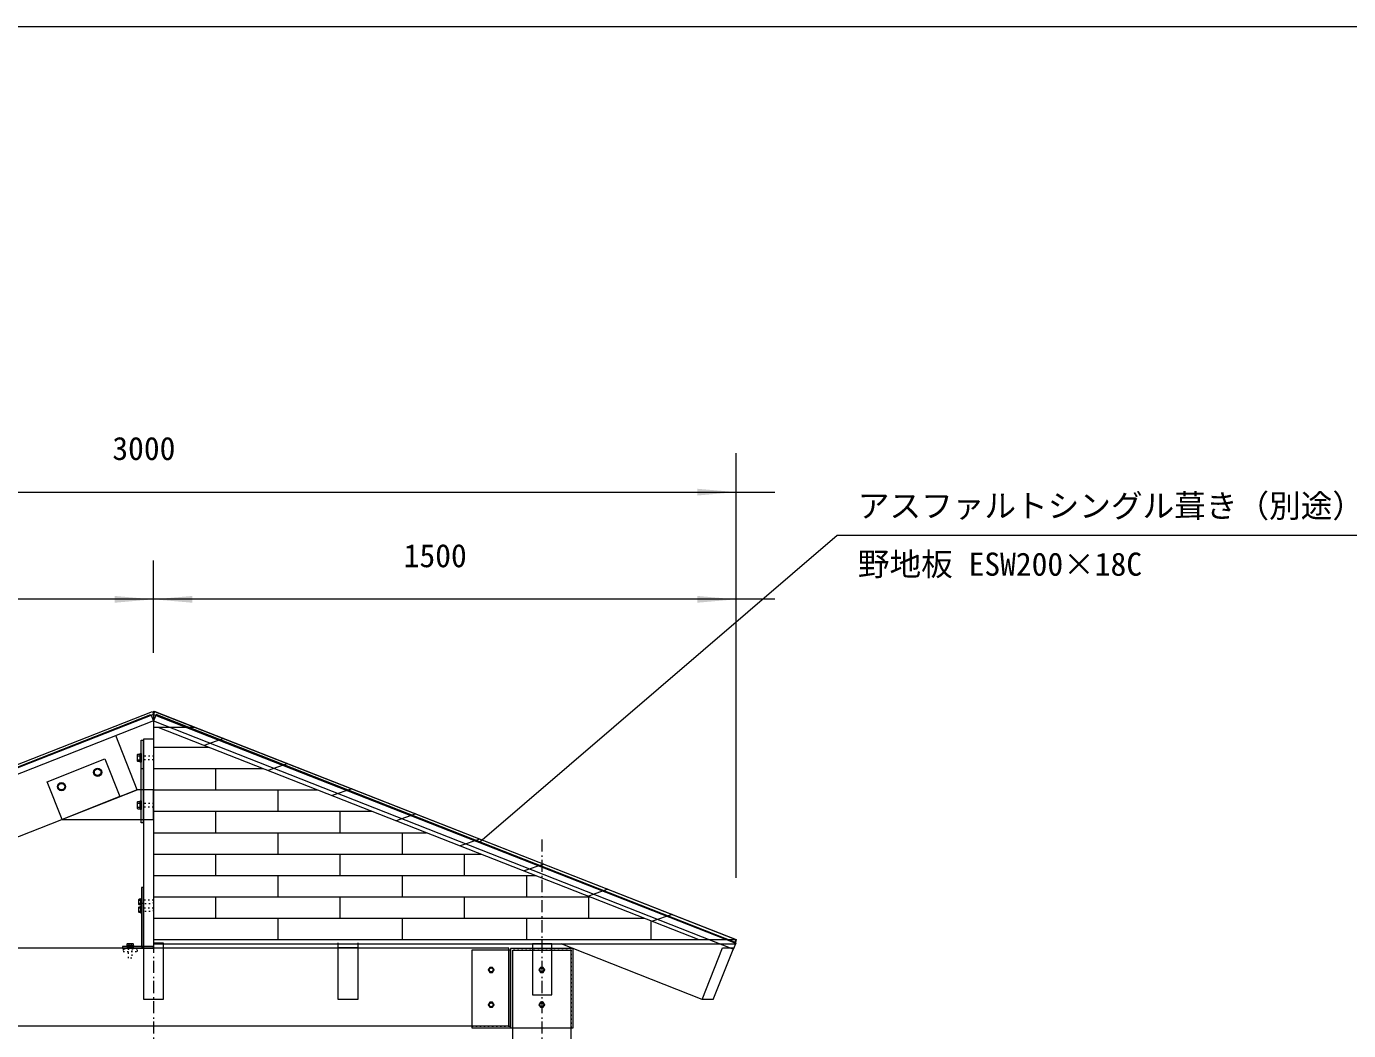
# Model space of a CAD drawing. Units: millimetres, scale not verified. Extents: x -9750 to 9750, y -6875 to 6875.
# Drawn here: x -4528 to -1124, y 4288 to 6875 of the extents above; entities that cross this region are included whole.
import ezdxf
from ezdxf.enums import TextEntityAlignment as Align

# ---------------------------------------------------------------- set-up
doc = ezdxf.new("R2010")
doc.units = ezdxf.units.MM
doc.header["$LTSCALE"] = 50
doc.linetypes.add('USER5', pattern=[0.208282, 0.069427, -0.138855])
doc.linetypes.add('USER6', pattern=[1.041641, 0.625, -0.208282, 0.069427, -0.138931])
doc.layers.add('0-1_IMPORTED', color=30, linetype='Continuous', lineweight=18)
doc.styles.add('ＭＳ ゴシック', font='')
doc.styles.get('ＭＳ ゴシック').set_extended_font_data('MS Gothic')

msp = doc.modelspace()

# ---------------------------------------------------------------- linework, layer by layer
at = {"layer": '0-1_IMPORTED', "color": 1}
for p, q in [((-2701, 4681.03), (-2701, 5775)), ((-5701.43, 5675), (-2701, 5675)), ((-2701, 5675), (-2601, 5675)), ((-4201, 5260.94), (-4201, 5498.79)), ((-4201, 5260.94), (-4201, 5498.79)), ((-2701, 4681.03), (-2701, 5498.79)), ((-4201, 5398.79), (-5201, 5398.79)), ((-4201, 5398.79), (-4301, 5398.79)), ((-2701, 5398.79), (-4201, 5398.79)), ((-4101, 5398.79), (-4201, 5398.79)), ((-2601, 5398.79), (-2701, 5398.79))]:
    msp.add_line(p, q, dxfattribs=at)
at = {"layer": '0-1_IMPORTED'}
for p, q in [((-4201, 5110.94), (-2701, 4522.39)), ((-4201, 5110.94), (-4201, 4510.94)), ((-4243.24, 4907.94), (-4298.23, 5047.5)), ((-4201, 5069.07), (-4094.29, 5069.07)), ((-4189.78, 5069.07), (-2796.49, 4522.39)), ((-4020.36, 5040.06), (-4070.8, 5022.38)), ((-4201, 5017.63), (-4058.69, 5017.63)), ((-4242, 4995.29), (-4235, 4995.29)), ((-4242, 4985.54), (-4235, 4985.54)), ((-3855.44, 4975.35), (-3905.88, 4957.68)), ((-4233, 4962.5), (-4228, 4962.5)), ((-4201, 4962.6), (-3918.44, 4962.6)), ((-4040.94, 4962.6), (-4040.94, 4907.58)), ((-5613.92, 4367.94), (-4243.24, 4907.94)), ((-4201, 4907.58), (-3778.2, 4907.58)), ((-3880.88, 4907.58), (-3880.88, 4852.55)), ((-3690.52, 4910.64), (-3740.96, 4892.97)), ((-4242, 4873.21), (-4235, 4873.21)), ((-4242, 4863.46), (-4235, 4863.46)), ((-4201, 4852.55), (-3637.95, 4852.55)), ((-4040.94, 4852.55), (-4040.94, 4797.53)), ((-3720.82, 4852.55), (-3720.82, 4797.53)), ((-3525.6, 4845.94), (-3576.04, 4828.26)), ((-4201, 4797.53), (-3497.71, 4797.53)), ((-3880.88, 4797.53), (-3880.88, 4742.5)), ((-3560.76, 4797.53), (-3560.76, 4742.5)), ((-3360.68, 4781.23), (-3411.12, 4763.55)), ((-4201, 4742.5), (-3357.47, 4742.5)), ((-4040.94, 4742.5), (-4040.94, 4687.47)), ((-3720.82, 4742.5), (-3720.82, 4687.47)), ((-3400.7, 4742.5), (-3400.7, 4687.47)), ((-3195.76, 4716.52), (-3246.2, 4698.84)), ((-4201, 4687.47), (-3217.22, 4687.47)), ((-3880.88, 4687.47), (-3880.88, 4632.45)), ((-3560.76, 4687.47), (-3560.76, 4632.45)), ((-3240.63, 4687.47), (-3240.63, 4632.45)), ((-4201, 4632.45), (-3076.98, 4632.45)), ((-4040.94, 4632.45), (-4040.94, 4577.42)), ((-3720.82, 4632.45), (-3720.82, 4577.42)), ((-3400.7, 4632.45), (-3400.7, 4577.42)), ((-3030.84, 4651.81), (-3081.28, 4634.14)), ((-3080.57, 4632.45), (-3080.57, 4577.42)), ((-4233.5, 4622.98), (-4238.31, 4622.98)), ((-4238.31, 4615.47), (-4233.5, 4615.47)), ((-4233.5, 4602.98), (-4238.31, 4602.98)), ((-4231.5, 4616.15), (-4227, 4616.15)), ((-4238.31, 4595.47), (-4233.5, 4595.47)), ((-4201, 4577.42), (-2936.74, 4577.42)), ((-3880.88, 4577.42), (-3880.88, 4522.39)), ((-3560.76, 4577.42), (-3560.76, 4522.39)), ((-3240.63, 4577.42), (-3240.63, 4522.39)), ((-2920.51, 4571.06), (-2920.51, 4522.39)), ((-2865.92, 4587.1), (-2916.36, 4569.43)), ((-4264.75, 4511.31), (-4264.75, 4506.5)), ((-4257.25, 4506.5), (-4257.25, 4511.31)), ((-4226, 4501.12), (-4176, 4501.12)), ((-4201, 4522.39), (-2701, 4522.39)), ((-4201, 4510.94), (-2703.63, 4510.94)), ((-3675.15, 4501.12), (-3725.15, 4501.12)), ((-2788.08, 4367.94), (-3151.04, 4510.94)), ((-2788.08, 4367.94), (-2735.54, 4501.11)), ((-2759.55, 4367.94), (-2707.01, 4501.11)), ((-2735.55, 4501.12), (-2707.02, 4501.12)), ((-2701, 4522.39), (-2703.63, 4510.94)), ((-2759.55, 4367.94), (-2788.08, 4367.94))]:
    msp.add_line(p, q, dxfattribs=at)
at = {"layer": '0-1_IMPORTED', "color": 1, "linetype": 'USER6'}
for p, q in [((-4201, 4780), (-4201, -4220)), ((-3201, 4780), (-3201, -4220))]:
    msp.add_line(p, q, dxfattribs=at)
at = {"layer": '0-1_IMPORTED', "linetype": 'USER5'}
msp.add_line((-3381.5, 4298.99), (-3281.5, 4298.99), dxfattribs=at)
at = {"layer": '0-1_IMPORTED'}
for points in [[(-9750, 6875), (9750, 6875), (9750, -6875), (-9750, -6875)], [(-5701, 4521.19), (-4203.93, 5109.79), (-4201, 5102.38), (-5698.07, 4513.79)], [(-2701, 4521.19), (-4198.07, 5109.79), (-4201, 5102.38), (-2703.93, 4513.79)], [(-5701, 4514.09), (-4207.58, 5102.45), (-4201, 5085.8), (-5694.42, 4497.45)], [(-2701, 4514.09), (-4194.42, 5102.45), (-4201, 5085.8), (-2707.58, 4497.45)], [(-4201, 4513.79), (-4176, 4513.79), (-4176, 4367.94), (-4201, 4367.94), (-4226, 4367.94), (-4226, 5039.67), (-4201, 5039.67)], [(-4233, 4822.94), (-4233, 5035.81), (-4228, 5035.81), (-4228, 4822.94)], [(-4474.81, 4928.11), (-4326.25, 4987.53), (-4287.44, 4890.51), (-4436, 4831.08)], [(-4242, 4998.92), (-4241.25, 5000.22), (-4235, 5000.22), (-4235, 4980.62), (-4241.25, 4980.62), (-4242, 4981.92)], [(-4235, 5001.42), (-4233, 5001.42), (-4233, 4979.42), (-4235, 4979.42)], [(-4353.32, 4958.06), (-4344.82, 4962.98), (-4336.32, 4958.06), (-4336.32, 4948.3), (-4344.82, 4943.38), (-4353.32, 4948.3)], [(-4446.17, 4920.92), (-4437.67, 4925.84), (-4429.17, 4920.92), (-4429.17, 4911.16), (-4437.67, 4906.24), (-4446.17, 4911.16)], [(-4243.24, 4907.94), (-4436.32, 4831.88), (-4201, 4831.88), (-4201, 4907.94)], [(-4242, 4876.83), (-4241.25, 4878.13), (-4235, 4878.13), (-4235, 4858.53), (-4241.25, 4858.53), (-4242, 4859.83)], [(-4235, 4879.33), (-4233, 4879.33), (-4233, 4857.33), (-4235, 4857.33)], [(-4227, 4504.5), (-4227, 4656.15), (-4231.5, 4656.15), (-4231.5, 4504.5)], [(-4233.5, 4611.72), (-4238.31, 4611.72), (-4238.89, 4612.72), (-4238.89, 4625.72), (-4238.31, 4626.73), (-4233.5, 4626.73)], [(-4233.5, 4591.72), (-4238.31, 4591.72), (-4238.89, 4592.72), (-4238.89, 4605.72), (-4238.31, 4606.73), (-4233.5, 4606.73)], [(-4233.5, 4628.22), (-4231.5, 4628.22), (-4231.5, 4610.22), (-4233.5, 4610.22)], [(-4233.5, 4608.22), (-4231.5, 4608.22), (-4231.5, 4590.22), (-4233.5, 4590.22)], [(-3286, 4500), (-5116, 4500), (-5116, 4300), (-3286, 4300)], [(-4281, 4500), (-4201, 4500), (-4201, 4504.5), (-4281, 4504.5)], [(-4252, 4506.5), (-4270, 4506.5), (-4270, 4504.5), (-4252, 4504.5)], [(-4268.51, 4506.5), (-4268.51, 4511.31), (-4267.5, 4511.89), (-4254.5, 4511.89), (-4253.49, 4511.31), (-4253.49, 4506.5)], [(-3281.5, 4494.49), (-3381.5, 4494.49), (-3381.5, 4294.49), (-3281.5, 4294.49)], [(-3120.5, 4498.99), (-3281.5, 4498.99), (-3281.5, 4294.49), (-3120.5, 4294.49)], [(-3276, 4494.49), (-3126, 4494.49), (-3126, 1200), (-3276, 1200)], [(-3225.15, 4379.67), (-3175.15, 4379.67), (-3175.15, 4510.94), (-3225.15, 4510.94)], [(-3323.99, 4443.99), (-3327.75, 4450.49), (-3335.25, 4450.49), (-3339.01, 4443.99), (-3335.25, 4437.49), (-3327.75, 4437.49)], [(-3193.49, 4443.99), (-3197.25, 4450.49), (-3204.75, 4450.49), (-3208.51, 4443.99), (-3204.75, 4437.49), (-3197.25, 4437.49)], [(-3323.99, 4353.99), (-3327.75, 4360.49), (-3335.25, 4360.49), (-3339.01, 4353.99), (-3335.25, 4347.49), (-3327.75, 4347.49)], [(-3193.49, 4353.99), (-3197.25, 4360.49), (-3204.75, 4360.49), (-3208.51, 4353.99), (-3204.75, 4347.49), (-3197.25, 4347.49)]]:
    msp.add_lwpolyline(points, close=True, dxfattribs=at)
at = {"layer": '0-1_IMPORTED', "color": 1}
msp.add_lwpolyline([(-3361, 4774.24), (-2441, 5563.79), (-710, 5563.79)], dxfattribs=at)
at = {"layer": '0-1_IMPORTED', "linetype": 'USER5'}
for points in [[(-4235, 4995.42), (-4201, 4995.42), (-4201, 4985.42), (-4235, 4985.42)], [(-4235, 4873.33), (-4201, 4873.33), (-4201, 4863.33), (-4235, 4863.33)], [(-4233.5, 4623.22), (-4233.5, 4615.22), (-4201, 4615.22), (-4201, 4623.22)], [(-4233.5, 4603.22), (-4233.5, 4595.22), (-4201, 4595.22), (-4201, 4603.22)], [(-4242.5, 4497), (-4279.5, 4497), (-4279.5, 4491), (-4242.5, 4491)], [(-4265, 4504.5), (-4257, 4504.5), (-4257, 4474.5), (-4265, 4474.5)]]:
    msp.add_lwpolyline(points, close=True, dxfattribs=at)
at = {"layer": '0-1_IMPORTED'}
msp.add_lwpolyline([(-3675.15, 4513.79), (-3675.15, 4367.94), (-3725.15, 4367.94), (-3725.15, 4513.79)], dxfattribs=at)
at = {"layer": '0-1_IMPORTED', "linetype": 'USER5'}
msp.add_lwpolyline([(-3125, 4294.49), (-3125, 4494.49), (-3277, 4494.49), (-3277, 4294.49)], dxfattribs=at)
at = {"layer": '0-1_IMPORTED'}
for centre, radius in [((-4344.82, 4953.18), 10.5), ((-4344.82, 4953.18), 8.5), ((-4437.67, 4916.04), 10.5), ((-4437.67, 4916.04), 8.5), ((-3331.5, 4443.99), 6.5), ((-3331.5, 4443.99), 5), ((-3201, 4443.99), 6.5), ((-3201, 4443.99), 5), ((-3331.5, 4353.99), 6.5), ((-3331.5, 4353.99), 5), ((-3201, 4353.99), 6.5), ((-3201, 4353.99), 5)]:
    msp.add_circle(centre, radius, dxfattribs=at)
at = {"layer": '0-1_IMPORTED', "color": 1}
for points in [[(-2701, 5675), (-2800.99, 5666.25), (-2800.99, 5683.75)], [(-4201, 5398.79), (-4300.99, 5390.04), (-4300.99, 5407.54)], [(-4201, 5398.79), (-4101.01, 5407.54), (-4101.01, 5390.04)], [(-2701, 5398.79), (-2800.99, 5390.04), (-2800.99, 5407.54)]]:
    msp.add_solid(points, dxfattribs=at)

# ---------------------------------------------------------------- texts
at = {"layer": '0-1_IMPORTED', "color": 7, "style": 'ＭＳ ゴシック'}
for s, p in [('3000', (-4307.05, 5739.82)), ('アスファルトシングル葺き（別途）', (-2387.3, 5591.94)), ('1500', (-3556.83, 5463.6)), ('野地板 ESW200×18C', (-2387.3, 5441.66))]:
    msp.add_text(s, height=59.71, dxfattribs=at).set_placement(p, align=Align.BOTTOM_LEFT)

doc.saveas('drawing.dxf')
